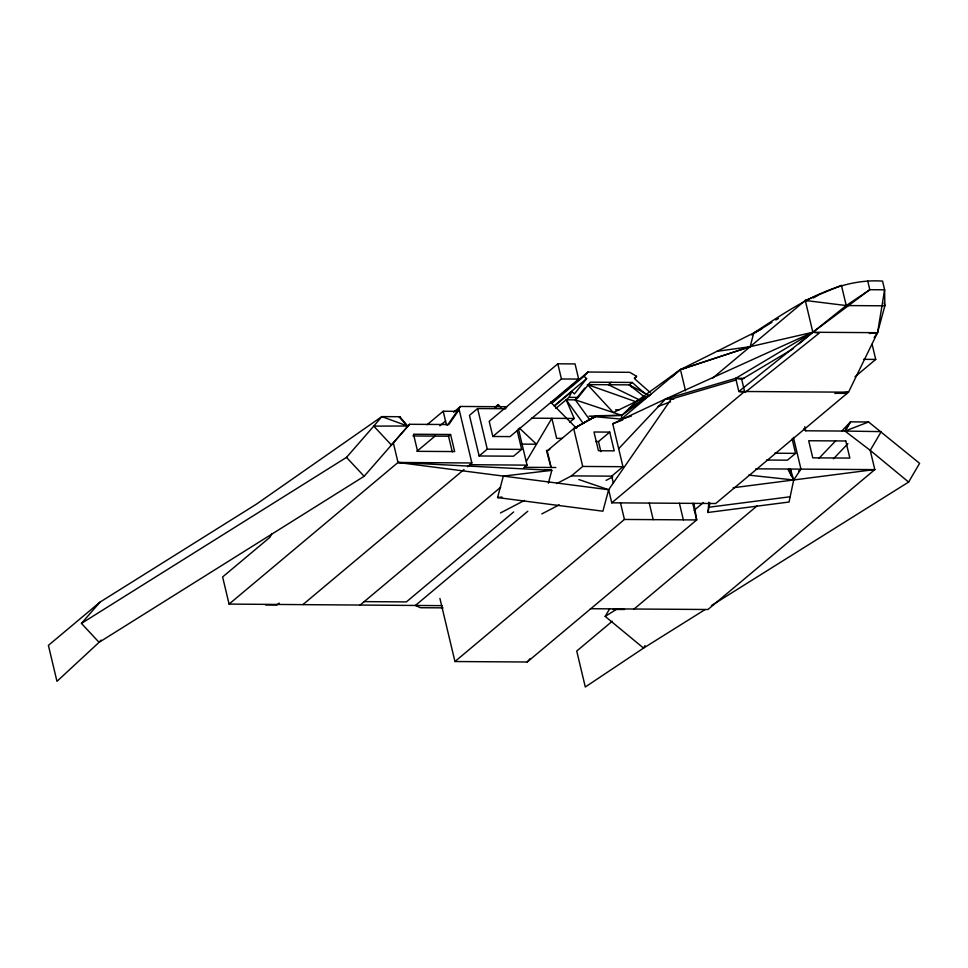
<?xml version="1.0" encoding="UTF-8"?>
<svg xmlns="http://www.w3.org/2000/svg" width="968" height="968" viewBox="0 0 968 968"><rect width="100%" height="100%" fill="white"/><g stroke="black" fill="none" stroke-linecap="round" stroke-linejoin="round"><path stroke-width="1.45" d="M793.397 437.342L800.96 469.117L793.687 479.971L789.065 502.029L707.947 512.471L708.854 502.223M709.435 502.828L709.048 507.208L790.166 496.765M707.947 512.471L709.919 503.009M647.858 394.75L629.309 384.877L587.467 384.599L613.325 412.549L650.738 394.412L621.819 415.381L589.076 416.167L621.274 419.108L621.819 415.381L635.964 401.768L680.201 369.703L750.139 346.689L753.757 332.931C792.429 307.933 834.065 277.816 882.55 281.107L884.619 289.807L884.861 305.815L877.553 332.677L848.512 392.185L715.691 503.517L611.764 502.828L608.642 489.723L671.26 399.07L735.728 380.073M578.816 479.535L608.642 489.723L602.895 511.201L497.576 497.576L503.324 476.099L551.821 470.327L548.372 483.201M555.813 408.448L569.039 397.364L571.87 391.483L574.435 393.903L586.62 378.645L584.055 376.225L551.615 403.414M271.899 533.525L269.842 537.373L222.616 576.952L229.077 604.092L442.388 605.653M705.031 609.598L643.563 648.1L605.181 616.398L609.586 608.884M645.027 645.595L643.563 648.1L585.301 686.99L576.734 651.04L612.308 621.214M850.134 422.29L844.991 431.062L805.727 430.796L803.537 428.909M711.432 605.581L908.625 482.064L919.6 463.333L868.599 421.988L850.545 421.866L841.809 431.026M526.495 461.058L551.869 418.309L556.648 438.359L562.202 438.395M850.545 421.866L844.991 431.062L870.232 450.362L908.625 482.064M447.567 425.109L460.478 406.451L507.123 406.766M467.52 466.709L471.864 462.97L459.159 409.609L448.825 424.541L409.561 424.286L364.137 476.292L99.075 642.328L56.967 681.339L48.4 645.378L100.043 602.096L256.556 504.05L381.815 416.603L399.869 416.724L407.504 426.005L373.769 426.114L346.508 457.38L81.445 623.416L99.075 642.328L101.023 640.102M874.164 337.566L877.553 332.677L884.619 289.807L869.821 289.698L846.238 305.561L738.814 391.459L735.692 378.355L812.854 332.254L869.821 289.698L867.739 281.01M550.889 403.124L587.951 372.039L629.793 372.317L636.557 376.322L634.73 378.887L650.109 392.403M569.583 422.338L574.206 418.466L566.147 399.796L575.282 399.857L584.66 388.12M589.851 419.991L575.282 399.857L578.186 397.424L590.371 382.166L632.201 382.445L644.277 393.069M496.281 406.826L498.145 404.576L500.904 407.226M399.869 416.724L399.252 417.147L407.504 426.005L381.815 416.603L373.769 426.114L391.399 445.038L409.561 424.286M81.445 623.416L100.043 602.096M439.92 598.442L454.948 661.531L527.221 662.003L530.198 658.591M584.055 376.225L587.951 372.039M618.673 448.692L665.488 399.034L812.854 332.254L877.553 332.677L869.361 333.488M818.964 458.336L835.626 440.876M833.46 458.808L847.932 443.646M751.579 334.928L771.932 322.271M671.26 377.496L680.201 369.703L761.852 328.89M427.082 424.734L443.199 411.231L457.102 411.327L459.159 409.609M453.581 412.235L460.478 406.451M439.847 425.787L445.607 420.971M229.077 604.092L398.017 462.474L471.864 462.97M416.857 451.342L435.273 435.902M506.01 408.726L477.599 408.544L469.456 415.369L479.136 455.976L513.524 456.206L521.667 449.382L517.166 430.53M412.949 435.963L448.535 436.205L450.592 434.487L454.657 451.572L417.595 451.33L413.517 434.233L450.592 434.487M494.684 407.467L498.145 404.576M557.822 363.811L489.203 421.322L492.821 436.483L510.051 436.604L578.67 379.081L575.053 363.92L557.822 363.811L561.428 378.972L492.821 436.483M279.183 603.088L276.872 605.024L265.559 604.952M479.136 455.976L487.279 449.152L521.667 449.382M464.023 469.541L302.936 604.577M554.18 405.834L586.62 378.645M554.495 406.052L571.87 391.483M611.28 382.312L608.388 384.732L640.635 400.51M360.156 605.036L500.637 487.279M523.676 467.967L527.052 465.148L518.364 428.679M551.167 467.544L547.186 450.87L573.709 428.642L596.264 415.708L621.819 415.381L575.282 399.857M634.246 378.27L636.557 376.322M631.499 386.801L629.309 384.877L632.201 382.445M593.686 417.874L596.264 415.708M685.864 367.792L680.201 369.703L621.274 419.108L631.354 416.071M513.657 511.975L406.379 601.902L364.234 601.624M595.61 441.529L598.478 441.553L609.743 432.103L614.208 450.858L598.454 450.749L593.989 432.006L609.743 432.103M527.778 511.261L415.429 605.448L420.487 607.722L443.041 607.856M556.709 483.589L571.447 475.893L582.712 466.443L622.969 466.709L612.732 423.766L665.488 399.034L735.692 378.355L744.416 378.403M712.569 378.185L805.279 300.467L841.422 285.33L846.238 305.561L884.861 305.815L884.195 303.02M571.447 475.893L611.703 476.159L622.969 466.709M799.072 343.809L812.854 332.254L819.218 333.137L745.178 392.342L738.814 391.459L848.512 392.185L834.84 393.516M611.764 502.828L744.586 391.495L741.464 378.391M454.948 661.531L624.433 519.453L696.694 519.937L693.911 503.372M694.165 510.305L703.409 502.561M854.986 376.806L875.725 359.418L872.107 344.257M527.221 662.003L696.694 519.937L692.749 503.372M792.126 438.855L795.575 453.363L787.444 460.175L766.511 460.042M634.076 609.017L756.928 506.034M798.648 471.065L800.96 469.117M868.599 421.988L844.991 431.062L881.219 431.631L870.232 450.362L874.818 469.613L707.935 609.501L590.419 608.727M628.898 408.569L650.738 394.412M605.181 616.398L616.628 609.223M742.057 379.238L793.494 348.504M775.828 319.997L778.417 318.472M813.459 297.926L817.355 295.639M582.712 466.443L573.709 428.642L595.913 415.998M573.709 428.642L594.812 416.688M547.186 450.87L549.776 449.406M500.456 512.955L524.559 500.371M541.79 513.935L559.202 504.848M606.077 480.37L612.78 476.873M612.732 423.766L622.593 420.015M657.829 406.62L670.509 401.793M680.201 369.703L750.139 346.689L812.854 332.254L805.279 300.467L808.22 300.491M716.985 351.324L750.139 346.689M733.212 487.751L874.806 469.528M497.576 497.576L501.981 497.044M615.575 409.839L619.278 409.718M863.516 359.334L875.725 359.418M561.428 378.972L578.67 379.081M836.993 393.31L847.085 393.383M569.039 397.364L578.186 397.424M665.488 399.034L673.776 399.082M531.456 418.176L574.206 418.466M520.663 444.118L536.49 444.215L519.38 428.098M774.642 453.218L795.575 453.363M527.052 465.148L469.819 464.688M524.474 467.302L555.874 467.508M755.766 468.827L874.818 469.613M544.512 470.279L551.821 470.327L398.017 462.474L393.444 443.32M613.204 609.404L624.517 609.489M748.724 475.119L793.687 479.971L790.408 469.056L791.449 475.796L788.787 469.044M805.279 300.467L846.238 305.561M398.017 462.474L608.642 489.723M735.692 378.355L740.786 379.057M590.383 385.373L587.467 384.599L635.964 401.768M629.309 384.877L643.926 396.505M576.553 428.352L550.574 402.083M346.508 457.38L364.137 476.292M566.147 399.796L583.28 423.476M788.121 469.601L793.687 479.971M546.448 450.362L551.058 467.471M804.747 426.706L805.727 430.796M680.831 371.119L685.513 390.757M679.415 503.275L683.36 519.84M649.262 503.082L653.206 519.647M620.488 502.888L624.433 519.453M611.703 476.159L613.313 482.959M598.478 441.553L600.886 451.645M477.599 408.544L487.279 449.152M443.199 411.231L446.454 424.891M448.535 436.205L452.274 451.862M845.766 440.984L808.703 440.743L812.769 457.84L849.843 458.082L845.766 440.984"/></g></svg>
